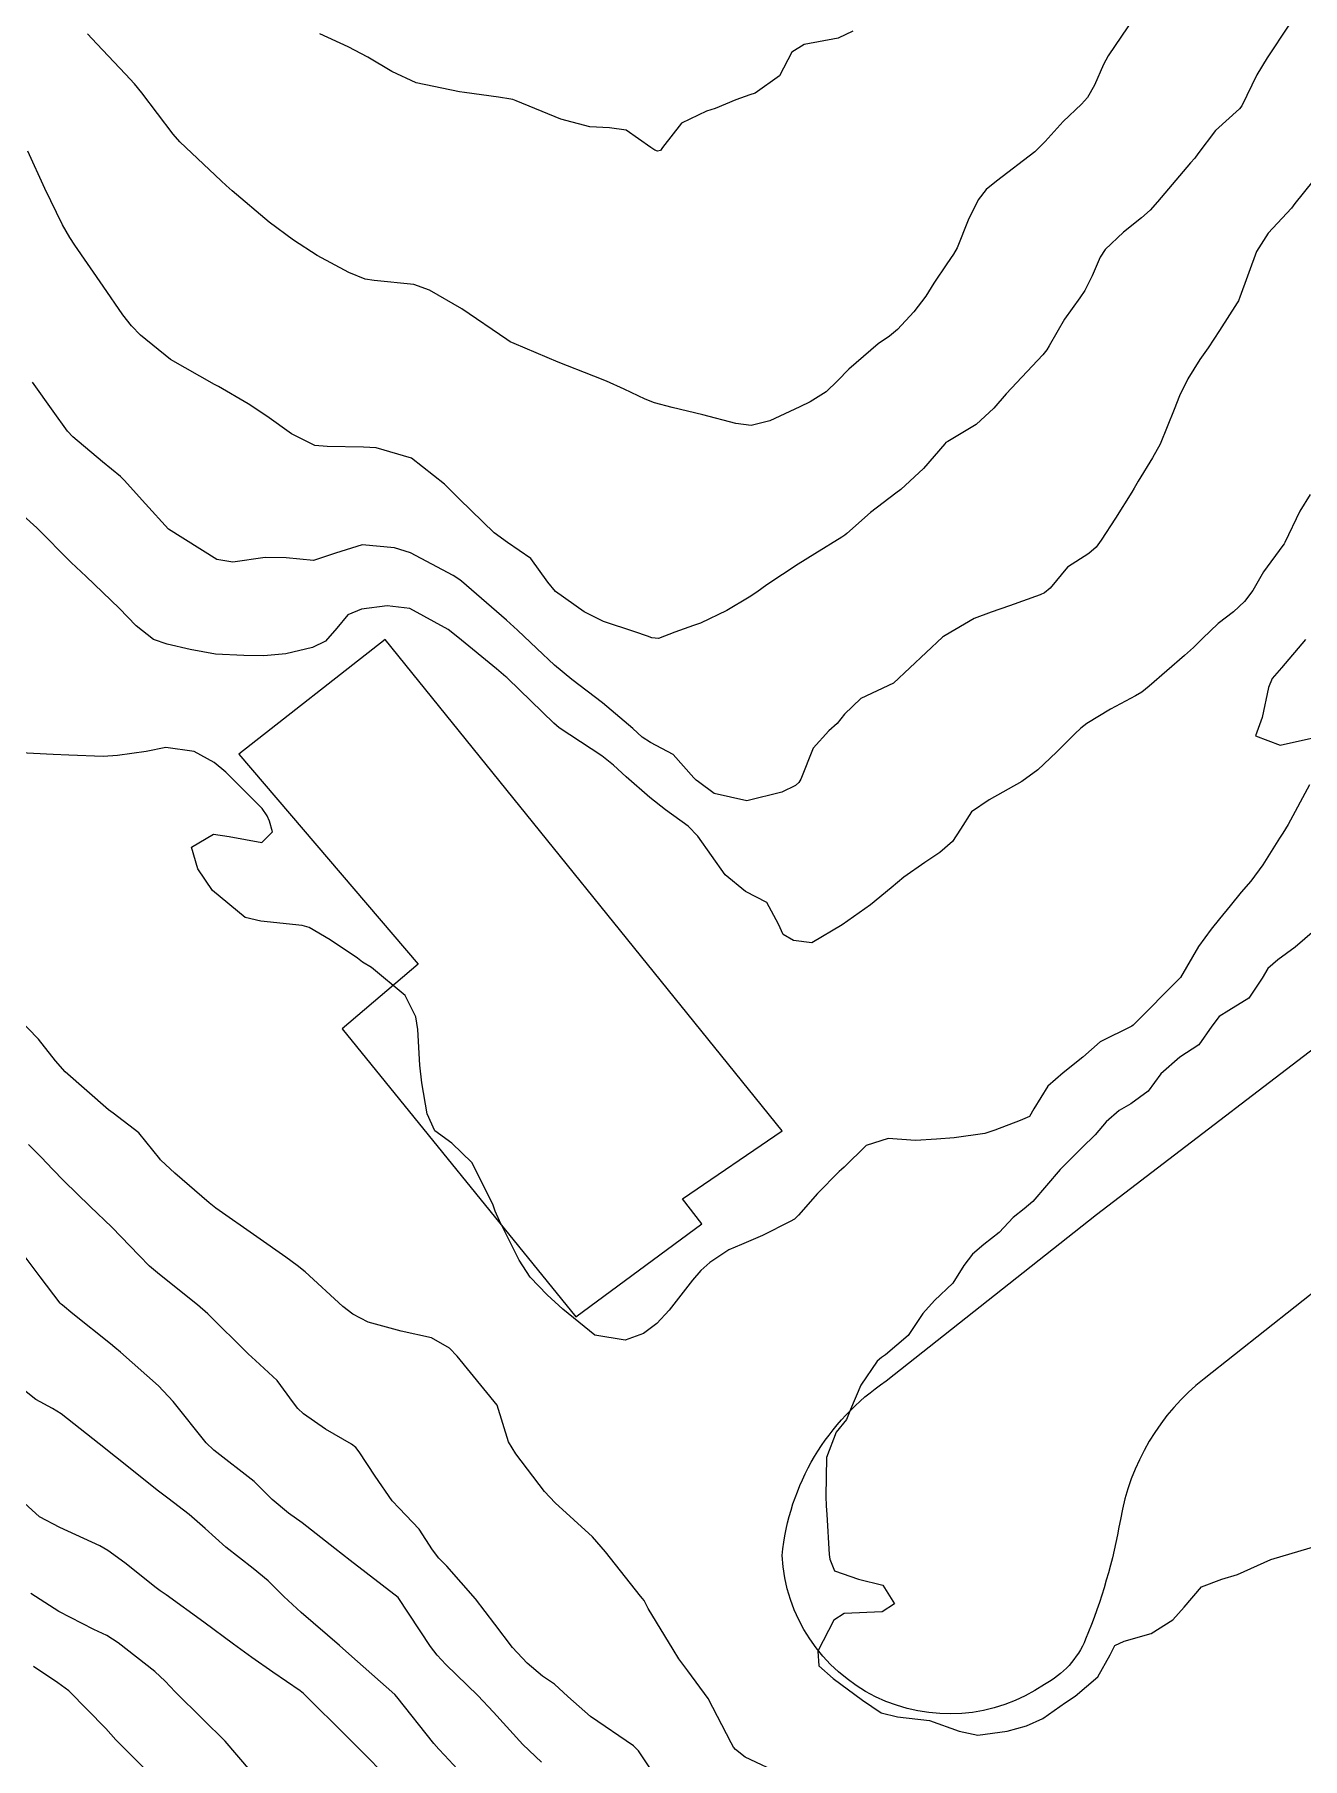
# Model space of a CAD drawing. Header units: metres. Extents: x 298520 to 308411, y 7433745 to 7450750.
# Drawn here: x 300296.2 to 300348.5, y 7449003.3 to 7449074.5 of the extents above; entities that cross this region are included whole.
import ezdxf

# ---------------------------------------------------------------- set-up
doc = ezdxf.new("R2010")
doc.units = ezdxf.units.M
doc.header["$LTSCALE"] = 10
for name, color, linetype in [('Curvas de Nivel 1m', 11, 'Continuous'), ('Curvas de Nivel 5m', 15, 'Continuous'), ('Edificações', 30, 'Continuous'), ('Vias Primárias', 230, 'Continuous')]:
    doc.layers.add(name, color=color, linetype=linetype)

msp = doc.modelspace()

# ---------------------------------------------------------------- linework, layer by layer
at = {"layer": 'Curvas de Nivel 1m', "flags": 128}
for points, elevation in [([(300347.977, 7449074.839), (300347.074, 7449073.493), (300346.654, 7449072.798), (300346.033, 7449071.509), (300345.932, 7449071.385), (300344.946, 7449070.496), (300344.216, 7449069.527), (300344.086, 7449069.354), (300343.909, 7449069.162), (300342.543, 7449067.55), (300342.241, 7449067.201), (300341.883, 7449066.886), (300341.143, 7449066.298), (300340.395, 7449065.575), (300340.177, 7449065.259), (300339.852, 7449064.5), (300339.545, 7449063.884), (300339.337, 7449063.585), (300338.711, 7449062.71), (300338.077, 7449061.597), (300337.977, 7449061.432), (300337.809, 7449061.232), (300336.307, 7449059.622), (300335.787, 7449059.036), (300335.06, 7449058.357), (300333.898, 7449057.649), (300333.816, 7449057.606), (300333.772, 7449057.556), (300332.887, 7449056.532), (300331.953, 7449055.677), (300331.741, 7449055.517), (300330.703, 7449054.721), (300329.724, 7449053.851), (300329.644, 7449053.78), (300329.521, 7449053.702), (300328.409, 7449053.02), (300327.712, 7449052.59), (300326.428, 7449051.739), (300326.007, 7449051.437), (300325.695, 7449051.22), (300324.77, 7449050.676), (300323.679, 7449050.158), (300323.396, 7449050.054), (300322.62, 7449049.781), (300321.943, 7449049.515), (300321.671, 7449049.55), (300321.497, 7449049.618), (300320.973, 7449049.801), (300319.679, 7449050.225), (300318.887, 7449050.626), (300317.697, 7449051.458), (300317.38, 7449051.845), (300316.686, 7449052.828), (300315.719, 7449053.485), (300315.167, 7449053.876), (300313.737, 7449055.267), (300313.121, 7449055.896), (300311.759, 7449056.959), (300310.3, 7449057.397), (300309.765, 7449057.422), (300308.271, 7449057.45), (300307.766, 7449057.495), (300306.801, 7449057.97), (300305.78, 7449058.703), (300305.007, 7449059.213), (300303.792, 7449059.919), (300303.615, 7449060.012), (300301.808, 7449061.037), (300300.563, 7449062.049), (300300.195, 7449062.423), (300299.831, 7449062.878), (300299.02, 7449064.068), (300297.86, 7449065.758), (300297.644, 7449066.082), (300297.351, 7449066.605), (300296.612, 7449068.093), (300295.908, 7449069.639)], 734), ([(300329.972, 7449074.6), (300329.368, 7449074.307), (300327.966, 7449074.039), (300327.449, 7449073.728), (300326.938, 7449072.745), (300325.937, 7449072.03), (300325.726, 7449071.963), (300325.145, 7449071.758), (300324.291, 7449071.404), (300323.928, 7449071.292), (300322.9, 7449070.803), (300322.108, 7449069.788), (300322.027, 7449069.674), (300321.911, 7449069.645), (300321.799, 7449069.679), (300321.629, 7449069.794), (300320.619, 7449070.509), (300319.921, 7449070.605), (300319.108, 7449070.641), (300317.924, 7449070.955), (300316.072, 7449071.718), (300315.932, 7449071.773), (300315.857, 7449071.786), (300315.343, 7449071.869), (300313.936, 7449072.068), (300313.734, 7449072.094), (300311.941, 7449072.468), (300310.948, 7449072.925), (300309.957, 7449073.524), (300309.133, 7449073.948), (300307.968, 7449074.486)], 736), ([(300348.967, 7449068.404), (300348.216, 7449067.477), (300348.075, 7449067.293), (300347.887, 7449067.08), (300347.111, 7449066.255), (300346.635, 7449065.498), (300345.941, 7449063.606), (300345.909, 7449063.509), (300345.889, 7449063.463), (300345.841, 7449063.376), (300345.108, 7449062.233), (300344.637, 7449061.522), (300344.296, 7449061.037), (300343.8, 7449060.236), (300343.458, 7449059.535), (300343.23, 7449058.981), (300342.663, 7449057.547), (300342.343, 7449056.973), (300341.75, 7449056.022), (300341.582, 7449055.725), (300341.487, 7449055.563), (300340.817, 7449054.485), (300340.221, 7449053.575), (300340.012, 7449053.285), (300339.717, 7449053.031), (300338.837, 7449052.464), (300338.118, 7449051.596), (300337.888, 7449051.411), (300337.699, 7449051.329), (300336.442, 7449050.868), (300335.688, 7449050.61), (300334.976, 7449050.344), (300333.779, 7449049.649), (300333.716, 7449049.606), (300333.672, 7449049.572), (300331.653, 7449047.68), (300330.3, 7449047.037), (300329.633, 7449046.401), (300329.323, 7449046.008), (300328.983, 7449045.706), (300328.338, 7449044.99), (300327.824, 7449043.718), (300327.746, 7449043.574), (300327.6, 7449043.451), (300327.039, 7449043.17), (300325.594, 7449042.819), (300324.241, 7449043.119), (300323.601, 7449043.596), (300323.502, 7449043.672), (300323.407, 7449043.773), (300322.551, 7449044.725), (300321.617, 7449045.225), (300321.273, 7449045.449), (300320.889, 7449045.801), (300319.639, 7449046.868), (300318.37, 7449047.833), (300317.659, 7449048.417), (300316.923, 7449049.109), (300316.133, 7449049.863), (300315.679, 7449050.282), (300313.816, 7449051.889), (300313.704, 7449051.975), (300313.474, 7449052.124), (300311.714, 7449053.052), (300311.055, 7449053.259), (300309.717, 7449053.382), (300308.62, 7449053.044), (300307.711, 7449052.738), (300306.581, 7449052.847), (300305.712, 7449052.862), (300304.378, 7449052.669), (300303.711, 7449052.775), (300301.723, 7449054.03), (300300.775, 7449055.086), (300299.892, 7449056.058), (300299.745, 7449056.204), (300299.004, 7449056.818), (300297.77, 7449057.853), (300297.559, 7449058.082), (300296.958, 7449058.912), (300296.103, 7449060.097)], 733), ([(300348.852, 7449055.469), (300348.43, 7449054.779), (300347.806, 7449053.479), (300347.776, 7449053.426), (300347.721, 7449053.36), (300346.925, 7449052.278), (300346.48, 7449051.502), (300346.143, 7449051.051), (300345.684, 7449050.628), (300345.058, 7449050.137), (300344.409, 7449049.523), (300344.041, 7449049.155), (300343.666, 7449048.815), (300342.199, 7449047.552), (300341.898, 7449047.307), (300341.647, 7449047.152), (300340.606, 7449046.603), (300339.629, 7449046.014), (300339.384, 7449045.825), (300339.131, 7449045.585), (300338.381, 7449044.827), (300337.608, 7449044.099), (300336.955, 7449043.61), (300335.595, 7449042.865), (300334.868, 7449042.359), (300334.415, 7449041.642), (300334.083, 7449041.137), (300333.568, 7449040.682), (300332.946, 7449040.276), (300332.074, 7449039.672), (300331.548, 7449039.23), (300330.7, 7449038.529), (300329.533, 7449037.7), (300328.278, 7449036.956), (300327.523, 7449037.055), (300327.095, 7449037.293), (300326.9, 7449037.729), (300326.419, 7449038.614), (300325.546, 7449039.071), (300324.705, 7449039.758), (300323.577, 7449041.353), (300323.175, 7449041.776), (300322.24, 7449042.441), (300321.594, 7449042.953), (300320.621, 7449043.81), (300320.088, 7449044.293), (300319.612, 7449044.68), (300317.853, 7449045.838), (300317.626, 7449046.019), (300315.731, 7449047.869), (300315.689, 7449047.906), (300315.654, 7449047.941), (300315.258, 7449048.272), (300313.67, 7449049.577), (300313.263, 7449049.894), (300311.686, 7449050.758), (300310.744, 7449050.867), (300309.685, 7449050.734), (300309.126, 7449050.501), (300308.664, 7449049.95), (300308.209, 7449049.413), (300307.665, 7449049.146), (300306.572, 7449048.886), (300305.661, 7449048.802), (300304.835, 7449048.824), (300303.662, 7449048.869), (300302.619, 7449049.065), (300301.666, 7449049.29), (300301.106, 7449049.477), (300300.387, 7449050.049), (300299.684, 7449050.772), (300298.324, 7449052.074), (300297.709, 7449052.658), (300296.293, 7449054.094), (300295.728, 7449054.595)], 732), ([(300348.654, 7449049.475), (300347.661, 7449048.304), (300347.288, 7449047.863), (300347.136, 7449047.495), (300346.867, 7449046.265), (300346.594, 7449045.5), (300347.619, 7449045.115), (300349.153, 7449045.467)], 731), ([(300348.82, 7449043.472), (300347.943, 7449041.841), (300347.729, 7449041.488), (300347.666, 7449041.405), (300347.58, 7449041.279), (300346.891, 7449040.169), (300346.395, 7449039.502), (300346.006, 7449039.048), (300345.543, 7449038.489), (300345.109, 7449037.943), (300344.765, 7449037.518), (300344.242, 7449036.803), (300343.503, 7449035.53), (300341.547, 7449033.559), (300341.483, 7449033.519), (300340.179, 7449032.87), (300339.47, 7449032.238), (300338.658, 7449031.592), (300338.019, 7449031.037), (300337.44, 7449030.105), (300337.258, 7449029.79), (300336.878, 7449029.616), (300335.831, 7449029.224), (300335.427, 7449029.087), (300334.158, 7449028.91), (300333.425, 7449028.848), (300332.556, 7449028.794), (300331.425, 7449028.883), (300330.522, 7449028.589), (300329.611, 7449027.698), (300329.51, 7449027.6), (300329.411, 7449027.512), (300328.507, 7449026.604), (300327.729, 7449025.717), (300327.559, 7449025.55), (300327.389, 7449025.446), (300326.244, 7449024.873), (300325.374, 7449024.505), (300324.846, 7449024.28), (300324.073, 7449023.763), (300323.701, 7449023.425), (300323.356, 7449023.03), (300322.396, 7449021.784), (300321.886, 7449021.24), (300321.328, 7449020.833), (300320.576, 7449020.556), (300319.327, 7449020.762), (300317.997, 7449021.833), (300317.349, 7449022.429), (300316.653, 7449023.148), (300316.203, 7449023.857), (300315.387, 7449025.478), (300315.213, 7449025.872), (300315.109, 7449026.16), (300314.241, 7449027.882), (300313.421, 7449028.682), (300312.717, 7449029.191), (300312.401, 7449029.9), (300312.185, 7449031.17), (300312.093, 7449031.904), (300312.011, 7449033.372), (300311.928, 7449033.906), (300311.496, 7449034.781), (300310.098, 7449035.931), (300309.736, 7449036.158), (300309.517, 7449036.318), (300308.396, 7449037.08), (300307.529, 7449037.583), (300307.238, 7449037.673), (300305.532, 7449037.849), (300304.881, 7449037.997), (300303.544, 7449039.11), (300302.936, 7449040.016), (300302.676, 7449040.909), (300303.574, 7449041.448), (300304.229, 7449041.347), (300305.569, 7449041.094), (300306.019, 7449041.54), (300305.896, 7449041.985), (300305.797, 7449042.199), (300305.588, 7449042.498), (300304.092, 7449044.005), (300303.609, 7449044.394), (300302.781, 7449044.853), (300301.618, 7449045.014), (300300.8, 7449044.857), (300299.612, 7449044.686), (300299.03, 7449044.648), (300297.612, 7449044.706), (300296.967, 7449044.732), (300295.613, 7449044.799)], 731), ([(300321.838, 7449002.517), (300321.121, 7449003.6), (300320.912, 7449003.802), (300319.141, 7449005.016), (300318.206, 7449005.834), (300317.658, 7449006.343), (300317.161, 7449006.684), (300316.529, 7449007.212), (300315.927, 7449007.859), (300315.187, 7449008.819), (300314.391, 7449009.878), (300313.216, 7449011.219), (300312.881, 7449011.556), (300312.621, 7449011.899), (300312.072, 7449012.748), (300311.24, 7449013.611), (300310.961, 7449013.923), (300310.258, 7449014.93), (300309.599, 7449015.937), (300309.458, 7449016.122), (300309.276, 7449016.259), (300308.207, 7449016.876), (300307.288, 7449017.507), (300307.057, 7449017.73), (300306.883, 7449017.966), (300306.204, 7449018.879), (300305.319, 7449019.716), (300305.014, 7449019.993), (300303.339, 7449021.64), (300302.923, 7449022.014), (300301.355, 7449023.26), (300300.935, 7449023.612), (300300.516, 7449024.043), (300299.38, 7449025.222), (300298.488, 7449026.069), (300297.403, 7449027.126), (300296.936, 7449027.615), (300296.473, 7449028.094), (300295.949, 7449028.633)], 729), ([(300317.116, 7449003.132), (300316.346, 7449003.858), (300315.143, 7449005.192), (300314.495, 7449005.877), (300313.166, 7449007.164), (300312.815, 7449007.541), (300312.538, 7449007.9), (300311.203, 7449009.92), (300309.218, 7449011.453), (300308.594, 7449011.946), (300307.233, 7449013.008), (300306.68, 7449013.411), (300306.003, 7449013.979), (300305.254, 7449014.71), (300303.589, 7449016.007), (300303.276, 7449016.312), (300301.916, 7449018.024), (300301.302, 7449018.667), (300299.736, 7449020.054), (300299.513, 7449020.245), (300299.326, 7449020.404), (300297.77, 7449021.644), (300297.342, 7449021.991), (300297.294, 7449022.032), (300297.248, 7449022.081), (300296.42, 7449023.161), (300295.729, 7449024.105)], 728), ([(300314.55, 7449001.876), (300313.118, 7449003.417), (300312.888, 7449003.661), (300312.676, 7449003.897), (300311.152, 7449005.827), (300311.062, 7449005.921), (300309.17, 7449007.604), (300308.786, 7449007.944), (300307.193, 7449009.306), (300306.489, 7449009.971), (300305.84, 7449010.612), (300305.214, 7449011.125), (300304.085, 7449012.001), (300303.231, 7449012.77), (300302.576, 7449013.359), (300301.688, 7449014.033), (300301.248, 7449014.363), (300299.794, 7449015.526), (300299.271, 7449015.941), (300299.117, 7449016.062), (300297.287, 7449017.516), (300296.939, 7449017.735), (300296.241, 7449018.096), (300295.304, 7449018.85)], 727), ([(300311.105, 7449002.147), (300309.326, 7449003.938), (300309.126, 7449004.141), (300307.291, 7449005.959), (300307.154, 7449006.072), (300306.025, 7449006.841), (300305.167, 7449007.446), (300304.399, 7449007.998), (300303.186, 7449008.91), (300301.622, 7449010.034), (300301.371, 7449010.204), (300301.206, 7449010.332), (300299.914, 7449011.355), (300299.221, 7449011.862), (300298.889, 7449012.063), (300297.23, 7449012.815), (300296.398, 7449013.256), (300295.461, 7449014.107)], 726), ([(300301.107, 7449002.494), (300299.554, 7449004.056), (300299.13, 7449004.513), (300297.601, 7449006.076), (300297.156, 7449006.398), (300296.151, 7449007.084)], 724)]:
    msp.add_lwpolyline(points, dxfattribs=dict(at, elevation=elevation))
at = {"layer": 'Curvas de Nivel 5m', "flags": 128}
for points, elevation in [([(300341.579, 7449075.156), (300340.508, 7449073.575), (300340.313, 7449073.221), (300339.945, 7449072.367), (300339.663, 7449071.857), (300339.416, 7449071.585), (300338.654, 7449070.864), (300337.917, 7449070.033), (300337.489, 7449069.606), (300335.901, 7449068.396), (300335.476, 7449068.055), (300335.147, 7449067.637), (300334.736, 7449066.785), (300334.277, 7449065.646), (300334.127, 7449065.381), (300333.856, 7449064.989), (300333.315, 7449064.188), (300332.984, 7449063.659), (300332.492, 7449063.004), (300331.822, 7449062.283), (300331.484, 7449062.009), (300331.019, 7449061.682), (300329.802, 7449060.634), (300329.344, 7449060.158), (300328.877, 7449059.709), (300328.211, 7449059.293), (300327.787, 7449059.082), (300326.546, 7449058.504), (300325.779, 7449058.315), (300325.141, 7449058.395), (300323.783, 7449058.757), (300322.513, 7449059.055), (300321.788, 7449059.254), (300321.394, 7449059.401), (300320.535, 7449059.809), (300319.798, 7449060.144), (300319.274, 7449060.352), (300317.809, 7449060.935), (300315.994, 7449061.694), (300315.821, 7449061.775), (300315.688, 7449061.871), (300313.835, 7449063.127), (300312.497, 7449063.903), (300311.845, 7449064.138), (300310.209, 7449064.297), (300309.847, 7449064.356), (300309.169, 7449064.628), (300307.857, 7449065.337), (300306.879, 7449065.97), (300305.874, 7449066.706), (300304.346, 7449068.003), (300304.108, 7449068.22), (300303.897, 7449068.411), (300302.196, 7449070.027), (300301.918, 7449070.346), (300300.615, 7449072.05), (300300.319, 7449072.427), (300299.951, 7449072.819), (300298.757, 7449074.072), (300298.378, 7449074.484)], 735), ([(300349.025, 7449037.468), (300348.23, 7449036.771), (300347.514, 7449036.256), (300347.104, 7449035.899), (300346.865, 7449035.496), (300346.322, 7449034.674), (300345.489, 7449034.155), (300345.089, 7449033.912), (300344.788, 7449033.517), (300344.25, 7449032.748), (300343.47, 7449032.229), (300342.688, 7449031.542), (300342.168, 7449030.833), (300341.444, 7449030.314), (300340.972, 7449030.032), (300340.431, 7449029.57), (300339.974, 7449029.028), (300339.422, 7449028.49), (300338.527, 7449027.593), (300337.4, 7449026.277), (300337.043, 7449025.967), (300336.592, 7449025.618), (300336.008, 7449024.999), (300335.376, 7449024.494), (300334.906, 7449024.099), (300334.556, 7449023.638), (300334.1, 7449022.898), (300333.348, 7449022.183), (300332.855, 7449021.657), (300332.255, 7449020.74), (300331.317, 7449019.944), (300331.161, 7449019.835), (300330.983, 7449019.683), (300330.303, 7449018.69), (300329.88, 7449017.694), (300329.706, 7449017.278), (300329.283, 7449016.751), (300328.889, 7449015.706), (300328.864, 7449014.09), (300328.876, 7449013.706), (300328.892, 7449013.358), (300328.996, 7449011.703), (300329.021, 7449011.503), (300329.213, 7449011.034), (300330.208, 7449010.69), (300331.204, 7449010.431), (300331.696, 7449009.672), (300331.189, 7449009.331), (300329.619, 7449009.266), (300329.186, 7449008.988), (300328.525, 7449007.71), (300328.565, 7449007.107), (300329.162, 7449006.581), (300330.376, 7449005.688), (300331.145, 7449005.169), (300331.811, 7449005.002), (300333.141, 7449004.844), (300334.36, 7449004.413), (300335.132, 7449004.243), (300336.341, 7449004.412), (300337.138, 7449004.622), (300337.811, 7449004.932), (300338.748, 7449005.586), (300339.156, 7449005.858), (300340.09, 7449006.645), (300340.598, 7449007.566), (300340.79, 7449007.95), (300341.179, 7449008.119), (300342.29, 7449008.44), (300343.188, 7449009.009), (300343.649, 7449009.533), (300344.363, 7449010.365), (300345.21, 7449010.679), (300345.845, 7449010.872), (300347.223, 7449011.49), (300349.229, 7449012.09)], 730), ([(300327.112, 7449002.592), (300325.528, 7449003.337), (300325.122, 7449003.645), (300325.045, 7449003.751), (300324.954, 7449003.923), (300323.996, 7449005.762), (300323.164, 7449006.895), (300322.79, 7449007.397), (300322.561, 7449007.779), (300321.527, 7449009.466), (300321.353, 7449009.798), (300321.292, 7449009.887), (300321.205, 7449009.975), (300319.758, 7449011.815), (300319.229, 7449012.428), (300317.681, 7449013.836), (300317.25, 7449014.308), (300316.055, 7449015.858), (300315.763, 7449016.348), (300315.293, 7449017.87), (300313.642, 7449019.887), (300313.318, 7449020.226), (300312.575, 7449020.65), (300311.328, 7449020.928), (300309.967, 7449021.3), (300309.338, 7449021.626), (300308.916, 7449021.944), (300307.357, 7449023.378), (300307.033, 7449023.638), (300306.564, 7449023.972), (300305.375, 7449024.813), (300303.669, 7449026.007), (300303.395, 7449026.219), (300301.981, 7449027.451), (300301.412, 7449027.98), (300301.385, 7449028.003), (300301.368, 7449028.031), (300300.492, 7449029.113), (300299.432, 7449029.922), (300299.243, 7449030.062), (300297.456, 7449031.63), (300297.055, 7449032.086), (300296.358, 7449032.983), (300295.481, 7449033.892)], 730), ([(300305.111, 7449002.773), (300304.062, 7449004.001), (300303.136, 7449004.898), (300301.995, 7449006.027), (300301.59, 7449006.466), (300301.161, 7449006.874), (300299.64, 7449008.055), (300299.177, 7449008.351), (300298.635, 7449008.612), (300297.192, 7449009.353), (300296.036, 7449010.098)], 725)]:
    msp.add_lwpolyline(points, dxfattribs=dict(at, elevation=elevation))
at = {"layer": 'Edificações'}
msp.add_lwpolyline([(300327.055, 7449029.188), (300310.67, 7449049.473), (300304.629, 7449044.739), (300312.027, 7449036.071), (300308.891, 7449033.406), (300318.537, 7449021.521), (300323.732, 7449025.354), (300322.936, 7449026.383)], close=True, dxfattribs=at)
at = {"layer": 'Vias Primárias', "elevation": 720.606}
msp.add_lwpolyline([(300417.753, 7449076.153), (300412.094, 7449071.616), (300403.499, 7449064.975), (300396.263, 7449059.362), (300387.779, 7449052.827), (300379.885, 7449046.732), (300364.552, 7449034.789), (300351.993, 7449024.897), (300344.474, 7449018.961, 0.184934), (300341.015, 7449013.148, -0.055629), (300339.583, 7449008.207, -0.173953), (300337.884, 7449006.338, -0.585367), (300327.051, 7449011.66, -0.223343), (300331.344, 7449018.868), (300340.024, 7449025.739), (300351.326, 7449034.377), (300363.554, 7449043.895), (300375.056, 7449052.688), (300383.649, 7449059.21), (300394.556, 7449067.803), (300407.465, 7449077.697)], format="xyb", dxfattribs=at)

doc.saveas('drawing.dxf')
